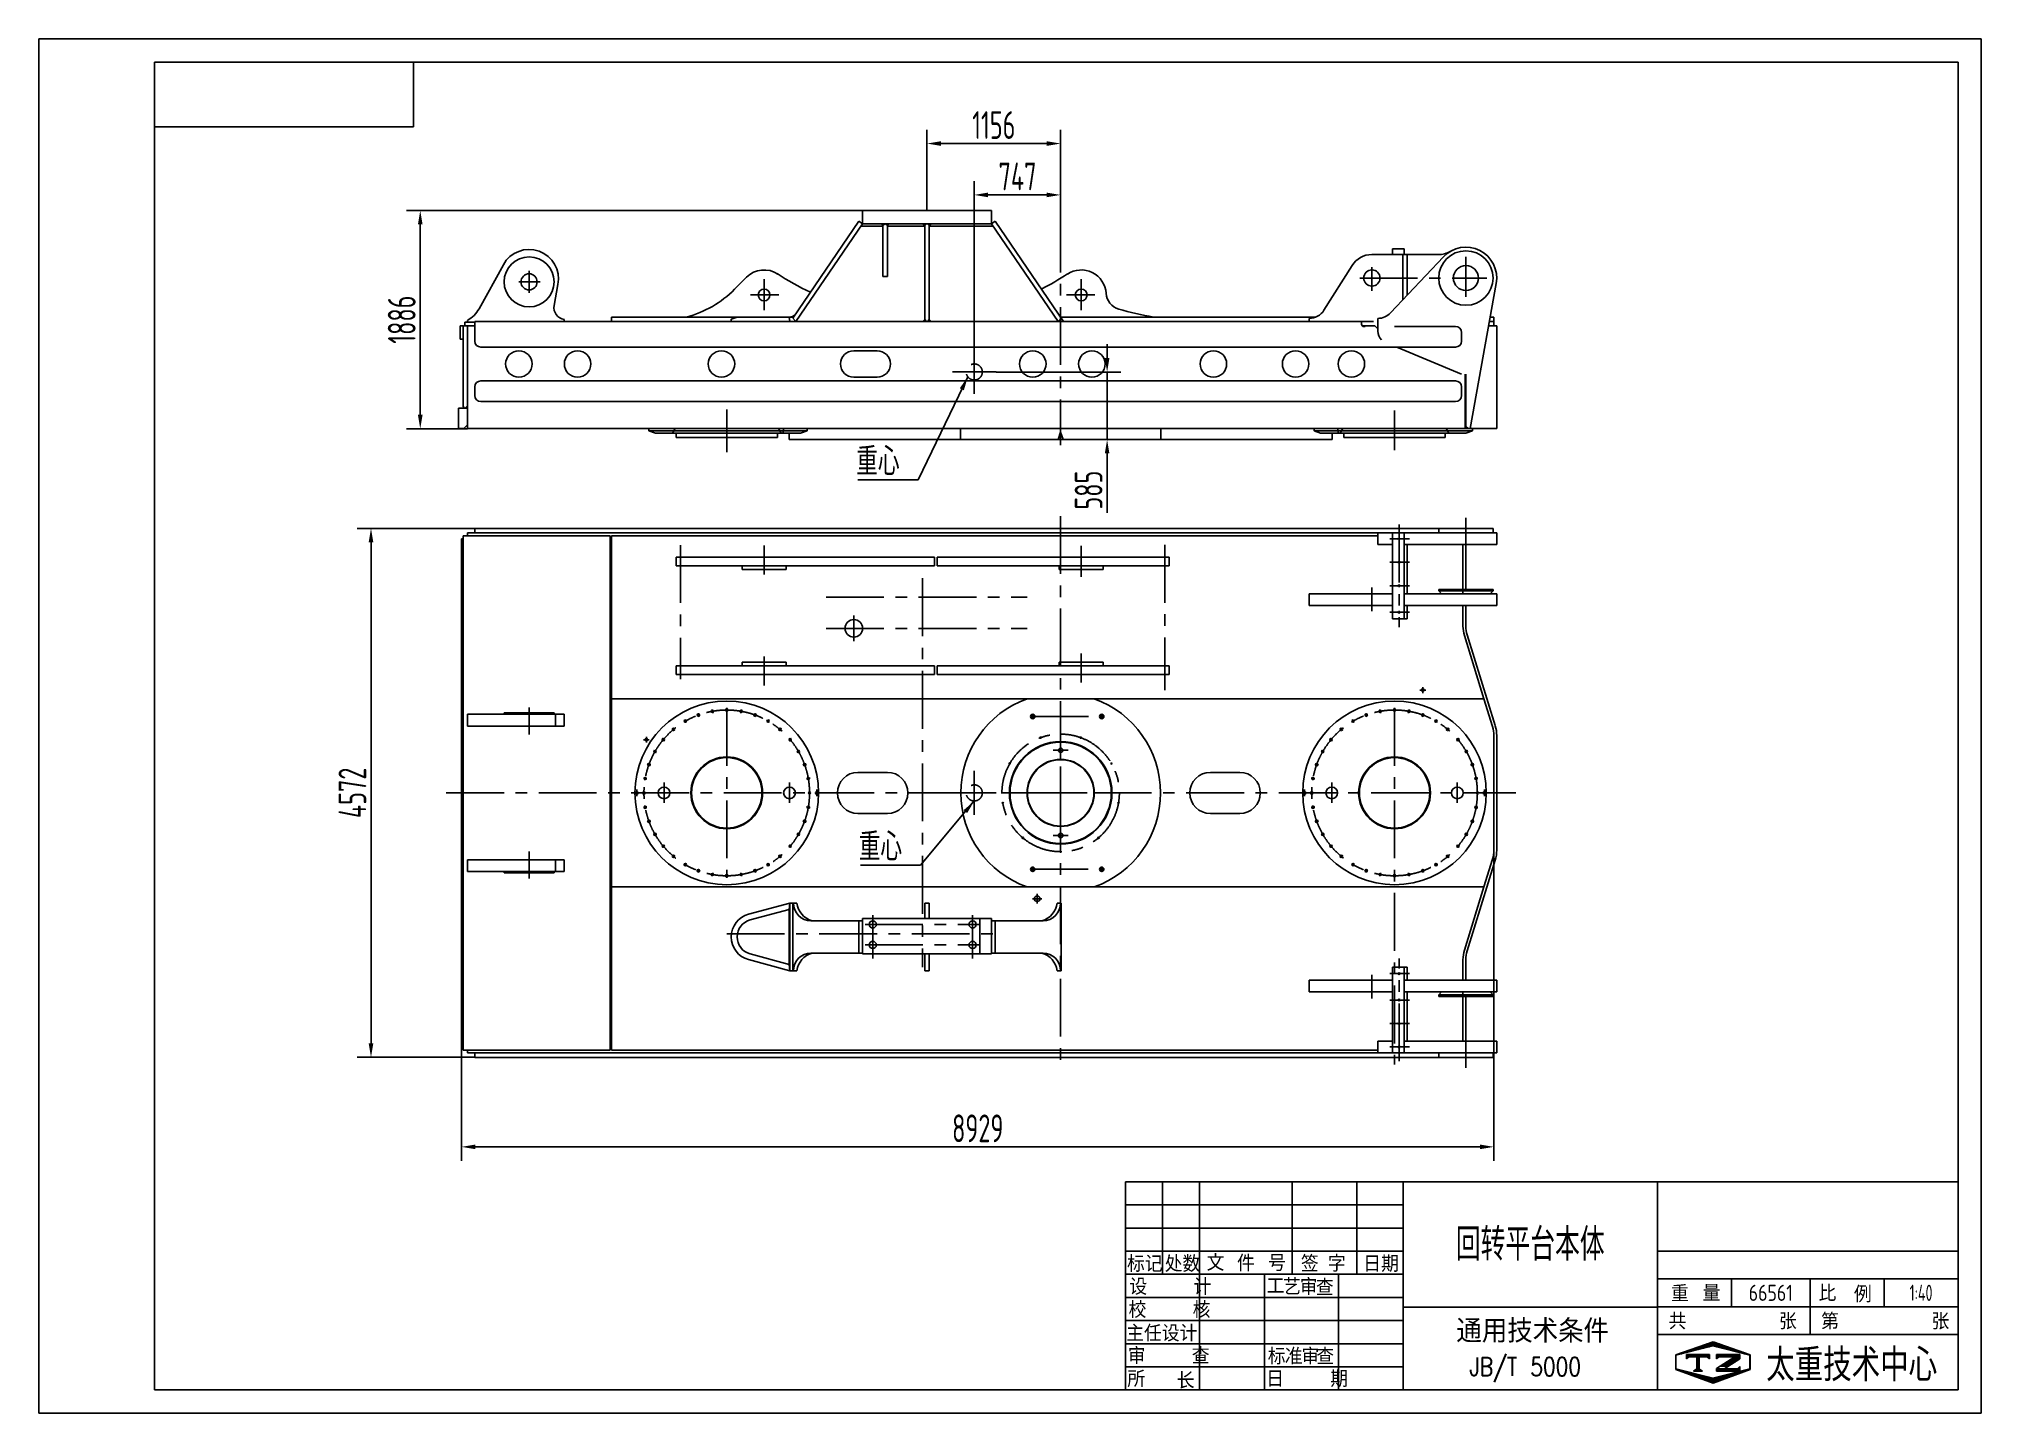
# Model space of a CAD drawing. Header units: millimetres. Extents: x 0 to 16800, y 0 to 11880.
import ezdxf
from ezdxf.enums import TextEntityAlignment as Align

# ---------------------------------------------------------------- set-up
doc = ezdxf.new("R2010")
doc.units = ezdxf.units.MM
doc.header["$LTSCALE"] = 400
doc.linetypes.add('F', pattern=[0.75, 0.5, -0.25])
doc.linetypes.add('G', pattern=[2, 1.25, -0.25, 0.25, -0.25])
for name, color, linetype in [('01', 7, 'Continuous'), ('02', 1, 'Continuous'), ('04', 2, 'F'), ('05', 4, 'G'), ('08', 1, 'Continuous'), ('11', 3, 'Continuous'), ('THICK', 7, 'Continuous')]:
    doc.layers.add(name, color=color, linetype=linetype)
doc.styles.add('HZLIB', font='TXT', dxfattribs={"width": 0.8, "bigfont": 'hztxt.shx'})
doc.styles.get("Standard").update_dxf_attribs({"font": 'isocp', "width": 0.707, "bigfont": 'intecad.shx'})
doc.dimstyles.new('INTE', dxfattribs={"dimscale": 40, "dimtxt": 6, "dimasz": 3, "dimexe": 3, "dimexo": 0, "dimgap": 1, "dimtad": 1, "dimdec": 0, "dimdsep": 46, "dimtxsty": 'Standard', "dimcen": 0, "dimclrd": 1, "dimclre": 1, "dimclrt": 3, "dimadec": 0, "dimazin": 0, "dimtfac": 1, "dimtdec": 0, "dimtmove": 0, "dimatfit": 0, "dimfxl": 0, "dimarcsym": 0})

# ---------------------------------------------------------------- blocks, each defined once
blk = doc.blocks.new('*D15')
at = {"layer": '08', "color": 1, "lineweight": -2}
for p, q in [((12585, 5030), (12585, 2182)), ((3656, 3480), (3656, 2182)), ((3776, 2302), (12465, 2302))]:
    blk.add_line(p, q, dxfattribs=at)
at = {"layer": '08', "color": 1}
for points in [[(3776, 2322), (3776, 2282), (3656, 2302)], [(12465, 2322), (12465, 2282), (12585, 2302)]]:
    blk.add_solid(points, dxfattribs=at)
at = {"layer": 'Defpoints', "color": 0}
for p in [(12585, 5030), (3656, 3480), (12585, 2302)]:
    blk.add_point(p, dxfattribs=at)
at = {"layer": '08', "color": 3, "insert": (8121, 2462), "char_height": 240, "attachment_point": 5}
blk.add_mtext('8929', dxfattribs=at)
blk = doc.blocks.new('*D16')
at = {"layer": '08', "color": 1, "lineweight": -2}
for p, q in [((3771, 7648), (2753, 7648)), ((2873, 3196), (2873, 7528)), ((3771, 3076), (2753, 3076))]:
    blk.add_line(p, q, dxfattribs=at)
at = {"layer": '08', "color": 1}
for points in [[(2853, 7528), (2893, 7528), (2873, 7648)], [(2853, 3196), (2893, 3196), (2873, 3076)]]:
    blk.add_solid(points, dxfattribs=at)
at = {"layer": 'Defpoints', "color": 0}
for p in [(2873, 7648), (3771, 7648), (3771, 3076)]:
    blk.add_point(p, dxfattribs=at)
at = {"layer": '08', "color": 3, "insert": (2712, 5362), "char_height": 240, "attachment_point": 5, "rotation": 90}
blk.add_mtext('4572', dxfattribs=at)
blk = doc.blocks.new('*D17')
at = {"layer": '08', "color": 1, "lineweight": -2}
for p, q in [((7123, 10396), (3179, 10396)), ((3299, 8630), (3299, 10276)), ((3707, 8510), (3179, 8510))]:
    blk.add_line(p, q, dxfattribs=at)
at = {"layer": '08', "color": 1}
for points in [[(3279, 10276), (3319, 10276), (3299, 10396)], [(3279, 8630), (3319, 8630), (3299, 8510)]]:
    blk.add_solid(points, dxfattribs=at)
at = {"layer": 'Defpoints', "color": 0}
for p in [(3299, 10396), (7123, 10396), (3707, 8510)]:
    blk.add_point(p, dxfattribs=at)
at = {"layer": '08', "color": 3, "insert": (3139, 9453), "char_height": 240, "attachment_point": 5, "rotation": 90}
blk.add_mtext('1886', dxfattribs=at)
blk = doc.blocks.new('*D18')
at = {"layer": '08', "color": 1, "lineweight": -2}
for p, q in [((7682, 10396), (7682, 11095)), ((8838, 10240), (8838, 11095)), ((8718, 10975), (7802, 10975))]:
    blk.add_line(p, q, dxfattribs=at)
at = {"layer": '08', "color": 1}
for points in [[(7802, 10995), (7802, 10955), (7682, 10975)], [(8718, 10995), (8718, 10955), (8838, 10975)]]:
    blk.add_solid(points, dxfattribs=at)
at = {"layer": 'Defpoints', "color": 0}
for p in [(7682, 10975), (7682, 10396), (8838, 10240)]:
    blk.add_point(p, dxfattribs=at)
at = {"layer": '08', "color": 3, "insert": (8260, 11135), "char_height": 240, "attachment_point": 5}
blk.add_mtext('1156', dxfattribs=at)
blk = doc.blocks.new('*D19')
at = {"layer": '08', "color": 1, "lineweight": -2}
for p, q in [((9240, 9120), (9240, 9240)), ((8281, 9000), (9360, 9000)), ((9240, 9000), (9240, 8416)), ((8431, 8416), (9360, 8416)), ((9240, 8296), (9240, 7783))]:
    blk.add_line(p, q, dxfattribs=at)
at = {"layer": '08', "color": 1}
for points in [[(9220, 9120), (9260, 9120), (9240, 9000)], [(9220, 8296), (9260, 8296), (9240, 8416)]]:
    blk.add_solid(points, dxfattribs=at)
at = {"layer": 'Defpoints', "color": 0}
for p in [(8281, 9000), (8431, 8416), (9240, 8416)]:
    blk.add_point(p, dxfattribs=at)
at = {"layer": '08', "color": 3, "insert": (9080, 7979), "char_height": 240, "attachment_point": 5, "rotation": 90}
blk.add_mtext('585', dxfattribs=at)
blk = doc.blocks.new('*D20')
at = {"layer": '08', "color": 1, "lineweight": -2}
for p, q in [((8091, 9190), (8091, 10651)), ((8838, 10060), (8838, 10651)), ((8211, 10531), (8718, 10531))]:
    blk.add_line(p, q, dxfattribs=at)
at = {"layer": '08', "color": 1}
for points in [[(8211, 10551), (8211, 10511), (8091, 10531)], [(8718, 10551), (8718, 10511), (8838, 10531)]]:
    blk.add_solid(points, dxfattribs=at)
at = {"layer": 'Defpoints', "color": 0}
for p in [(8838, 10531), (8838, 10060), (8091, 9190)]:
    blk.add_point(p, dxfattribs=at)
at = {"layer": '08', "color": 3, "insert": (8465, 10691), "char_height": 240, "attachment_point": 5}
blk.add_mtext('747', dxfattribs=at)
blk = doc.blocks.new('*X25')
at = {"color": 0}
for p, q in [((127.06, 4.8), (132.06, 4.8)), ((127.06, 4.5), (132.06, 4.5)), ((131.84, 5.1), (132.06, 5.1))]:
    blk.add_line(p, q, dxfattribs=at)
blk = doc.blocks.new('*X24')
at = {"color": 0}
for p, q in [((127.06, 7.8), (132.06, 7.8)), ((127.06, 7.5), (132.06, 7.5)), ((127.06, 7.2), (127.32, 7.2)), ((127.84, 5.4), (129.64, 5.4)), ((128.3, 5.7), (130.1, 5.7)), ((128.77, 6), (130.57, 6)), ((129.23, 6.3), (131.04, 6.3)), ((129.7, 6.6), (131.51, 6.6)), ((130.16, 6.9), (131.98, 6.9)), ((130.62, 7.2), (132.06, 7.2))]:
    blk.add_line(p, q, dxfattribs=at)
blk = doc.blocks.new('*X21')
at = {"color": 0}
for p, q in [((119.8, 8.4), (120.72, 8.4)), ((120.66, 8.7), (121.92, 8.7)), ((121.52, 9), (123.12, 9)), ((122.38, 9.3), (124.32, 9.3)), ((123.24, 9.6), (125.52, 9.6)), ((124.1, 9.9), (128.52, 9.9)), ((124.97, 10.2), (127.67, 10.2)), ((125.83, 10.5), (126.82, 10.5)), ((127.02, 9.6), (129.37, 9.6)), ((128.22, 9.3), (130.22, 9.3)), ((129.42, 9), (131.07, 9)), ((130.62, 8.7), (131.92, 8.7)), ((131.82, 8.4), (132.77, 8.4)), ((118.22, 7.8), (118.32, 7.8)), ((118.22, 7.5), (118.27, 7.5)), ((118.22, 7.2), (118.27, 7.2)), ((118.22, 6.9), (118.27, 6.9)), ((118.22, 6.6), (118.27, 6.6)), ((118.22, 6.3), (118.27, 6.3)), ((118.22, 6), (118.27, 6)), ((118.22, 5.7), (118.27, 5.7)), ((118.22, 5.4), (118.27, 5.4)), ((118.22, 5.1), (118.27, 5.1)), ((118.22, 4.8), (118.27, 4.8)), ((118.79, 4.5), (119.42, 4.5)), ((118.94, 8.1), (119.52, 8.1)), ((119.61, 4.2), (120.62, 4.2)), ((131.92, 4.2), (132.95, 4.2)), ((133.02, 8.1), (133.62, 8.1)), ((133.12, 4.5), (133.76, 4.5)), ((134.22, 7.8), (134.32, 7.8)), ((134.27, 7.5), (134.32, 7.5)), ((134.27, 7.2), (134.32, 7.2)), ((134.27, 6.9), (134.32, 6.9)), ((134.27, 6.6), (134.32, 6.6)), ((134.27, 6.3), (134.32, 6.3)), ((134.27, 6), (134.32, 6)), ((134.27, 5.7), (134.32, 5.7)), ((134.27, 5.4), (134.32, 5.4)), ((134.27, 5.1), (134.32, 5.1)), ((134.27, 4.8), (134.32, 4.8)), ((120.43, 3.9), (121.82, 3.9)), ((121.26, 3.6), (123.02, 3.6)), ((122.08, 3.3), (124.22, 3.3)), ((122.91, 3), (125.42, 3)), ((123.73, 2.7), (128.89, 2.7)), ((124.55, 2.4), (128.07, 2.4)), ((125.38, 2.1), (127.26, 2.1)), ((126.2, 1.8), (126.45, 1.8)), ((127.12, 3), (129.7, 3)), ((128.32, 3.3), (130.51, 3.3)), ((129.52, 3.6), (131.32, 3.6)), ((130.72, 3.9), (132.14, 3.9))]:
    blk.add_line(p, q, dxfattribs=at)
blk = doc.blocks.new('*X22')
at = {"color": 0}
for p, q in [((120.53, 7.8), (125.53, 7.8)), ((120.53, 7.5), (125.53, 7.5)), ((120.53, 7.2), (120.79, 7.2)), ((125.27, 7.2), (125.53, 7.2))]:
    blk.add_line(p, q, dxfattribs=at)
blk = doc.blocks.new('*X23')
at = {"color": 0}
for p, q in [((122.34, 4.5), (123.72, 4.5)), ((122.82, 4.8), (123.24, 4.8))]:
    blk.add_line(p, q, dxfattribs=at)
blk = doc.blocks.new('*U26', base_point=(226.71, 64.63))
at = {"layer": 'THICK'}
for p, q in [((46.71, 109.63), (226.71, 109.63)), ((46.71, 109.63), (46.71, 64.63)), ((54.7, 109.6), (54.7, 109.63)), ((54.71, 89.63), (54.71, 109.63)), ((62.71, 64.63), (62.71, 109.63)), ((82.71, 89.63), (82.71, 109.63)), ((96.71, 89.63), (96.71, 109.63)), ((106.71, 64.63), (106.71, 109.63)), ((161.71, 64.63), (161.71, 109.63)), ((226.71, 64.63), (226.71, 109.63)), ((46.71, 94.63), (106.71, 94.63)), ((161.71, 94.63), (226.71, 94.63)), ((46.71, 89.63), (106.71, 89.63)), ((76.71, 64.63), (76.71, 89.63)), ((92.71, 64.63), (92.71, 89.63)), ((161.71, 88.63), (226.71, 88.63)), ((177.71, 82.63), (177.71, 88.63)), ((194.71, 76.63), (194.71, 88.63)), ((210.71, 82.63), (210.71, 88.63)), ((106.71, 82.56), (161.71, 82.56)), ((161.71, 82.63), (226.71, 82.63)), ((161.71, 76.63), (226.71, 76.63)), ((46.71, 64.63), (226.71, 64.63))]:
    blk.add_line(p, q, dxfattribs=at)
at = {"layer": 'THICK', "color": 3}
for p, q in [((46.71, 104.63), (106.71, 104.63)), ((46.71, 99.63), (106.71, 99.63)), ((46.71, 84.63), (106.71, 84.63)), ((46.71, 79.63), (106.71, 79.63)), ((46.71, 74.63), (106.71, 74.63)), ((165.67, 72.23), (173.77, 75.05)), ((165.67, 69.09), (165.67, 72.23)), ((165.72, 72.17), (173.72, 74.17)), ((165.72, 69.17), (165.72, 72.17)), ((167.98, 72.33), (172.98, 72.33)), ((167.98, 71.33), (167.98, 72.33)), ((168.48, 71.83), (167.98, 71.33)), ((172.48, 71.83), (168.48, 71.83)), ((170.26, 71.83), (170.26, 69.09)), ((170.48, 71.83), (170.48, 69.09)), ((170.73, 71.83), (170.73, 69.09)), ((172.98, 71.33), (172.48, 71.83)), ((172.98, 72.33), (172.98, 71.33)), ((173.72, 74.17), (181.72, 72.17)), ((173.77, 75.05), (181.77, 72.23)), ((174.51, 72.33), (179.51, 72.33)), ((174.51, 72.33), (174.51, 71.33)), ((178.45, 71.83), (174.51, 69.28)), ((174.51, 71.33), (175.01, 71.83)), ((175.01, 71.83), (178.45, 71.83)), ((179.51, 72.33), (179.51, 71.33)), ((181.72, 72.17), (181.72, 69.17)), ((181.77, 72.23), (181.77, 69.09)), ((46.71, 69.63), (106.71, 69.63)), ((173.77, 66.14), (165.67, 69.09)), ((173.72, 67.17), (165.72, 69.17)), ((170.48, 69.32), (169.51, 68.71)), ((169.51, 68.71), (170.48, 68.71)), ((170.48, 69.32), (171.45, 68.71)), ((171.45, 68.71), (170.48, 68.71)), ((181.72, 69.17), (173.72, 67.17)), ((181.77, 69.09), (173.77, 66.14)), ((174.51, 69.28), (174.51, 68.71)), ((174.51, 68.71), (179.51, 68.71)), ((176.95, 69.7), (176.18, 69.21)), ((179.01, 69.21), (176.18, 69.21)), ((179.51, 71.33), (176.95, 69.7)), ((179.51, 69.71), (179.01, 69.21)), ((179.51, 68.71), (179.51, 69.71))]:
    blk.add_line(p, q, dxfattribs=at)
for name in ['*X21', '*X22', '*X24', '*X23', '*X25']:
    blk.add_blockref(name, (47.45, 64.38), dxfattribs=at)
for s, height, p in [('标记', 3.5, (50.86, 92.06)), ('处数', 3.5, (59.02, 92.06)), ('文', 3.5, (66.15, 92.32)), ('件', 3.5, (72.73, 92.19)), ('号', 3.5, (79.44, 92.19)), ('日期', 3.5, (101.96, 92.04)), ('工', 3.5, (79.13, 87.12)), ('艺', 3.5, (82.67, 87.12)), ('审', 3.5, (86.29, 87.12)), ('查', 3.5, (89.77, 86.98)), ('通用技术条件', 5, (134.74, 77.62)), ('共          张', 3.5, (177.98, 79.64)), ('第          张', 3.5, (210.97, 79.64)), ('标', 3.5, (79.38, 72.08)), ('准', 3.5, (83.05, 72.08)), ('审', 3.5, (86.67, 72.08)), ('查', 3.5, (89.87, 72.08)), ('所', 3.5, (49.01, 67.16)), ('长', 3.5, (59.69, 66.83))]:
    blk.add_text(s, height=height, dxfattribs=at).set_placement(p, align=Align.MIDDLE)
for s, p in [('签 字', (84.6, 90.19)), ('设     计', (47.52, 85.19)), ('校     核', (47.35, 80.21)), ('重', (164.64, 83.71)), ('量', (171.48, 83.84)), ('比', (196.54, 83.8)), ('例', (204.2, 83.57)), ('主任设计', (46.84, 75.12)), ('审     查', (47.17, 70.26)), ('日     期', (77.11, 65.28))]:
    blk.add_text(s, height=3.5, dxfattribs=at).set_placement(p)
at = {"layer": 'THICK', "color": 3, "style": 'HZLIB', "width": 0.8}
blk.add_text('JB/T 5000', height=4, dxfattribs=at).set_placement((121.08, 67.68))
at = {"layer": 'THICK', "color": 3, "width": 0.8}
blk.add_text('太重技术中心', height=7, dxfattribs=at).set_placement((185.23, 66.52))
blk = doc.blocks.new('*U27', base_point=(251.96, 168.31))
at = {"layer": '01'}
for p, q in [((251.96, 168.31), (251.96, 182.31)), ((195.96, 168.31), (251.96, 168.31))]:
    blk.add_line(p, q, dxfattribs=at)
blk = doc.blocks.new('*U28')
at = {"layer": '01'}
for points in [[(415, 292), (25, 292)], [(25, 292), (25, 5)], [(415, 5), (415, 292)], [(25, 5), (415, 5)]]:
    blk.add_lwpolyline(points, dxfattribs=at)
at = {"layer": '02'}
for points in [[(420, 297), (0, 297)], [(0, 297), (0, 0)], [(420, 0), (420, 297)], [(0, 0), (420, 0)]]:
    blk.add_lwpolyline(points, dxfattribs=at)

msp = doc.modelspace()

# ---------------------------------------------------------------- linework, layer by layer
for p, q in [((7091.7, 10303.7), (6521.7, 9465.3)), ((6548.6, 9437.4), (7123.1, 10282.4)), ((7123.1, 10282.4), (7091.7, 10303.7)), ((7107.8, 10259.9), (7301.1, 10259.9)), ((8241.1, 10396.4), (7123.1, 10396.4)), ((7123.1, 10396.4), (7123.1, 10282.4)), ((7123.1, 10282.4), (8241.1, 10282.4)), ((7285.1, 10282.4), (7301.1, 10266.4)), ((7317.1, 10282.4), (7301.1, 10266.4)), ((7301.1, 10266.4), (7301.1, 9825.4)), ((7323.1, 10282.4), (7317.1, 10282.4)), ((7339.1, 10266.4), (7323.1, 10282.4)), ((7339.1, 10266.4), (7355.1, 10282.4)), ((7339.1, 10266.4), (7339.1, 9825.4)), ((7339.1, 10259.9), (7663.1, 10259.9)), ((7647.1, 10282.4), (7663.1, 10266.4)), ((7679.1, 10282.4), (7663.1, 10266.4)), ((7663.1, 9453.4), (7663.1, 10266.4)), ((7679.1, 10282.4), (7685.1, 10282.4)), ((7685.1, 10282.4), (7701.1, 10266.4)), ((7717.1, 10282.4), (7701.1, 10266.4)), ((7701.1, 10266.4), (7701.1, 9453.4)), ((7701.1, 10259.9), (8256.4, 10259.9)), ((8241.1, 10396.4), (8241.1, 10282.4)), ((8241.1, 10282.4), (8272.5, 10303.7)), ((8241.1, 10282.4), (8815.6, 9437.4)), ((8272.5, 10303.7), (8861.5, 9437.4)), ((7339.1, 9825.4), (7301.1, 9825.4)), ((12381.1, 8510.4), (12605.9, 9765.3)), ((6548.6, 9437.4), (6521.7, 9465.3)), ((6548.6, 9437.4), (8815.6, 9437.4)), ((7663.1, 9453.4), (7647.1, 9437.4)), ((7663.1, 9453.4), (7679.1, 9437.4)), ((7685.1, 9437.4), (7679.1, 9437.4)), ((7685.1, 9437.4), (7701.1, 9453.4)), ((7717.1, 9437.4), (7701.1, 9453.4)), ((8815.6, 9437.4), (8842.5, 9465.3)), ((3631.1, 8688.4), (3631.1, 8510.4)), ((3707.1, 8688.4), (3631.1, 8688.4)), ((3707.1, 8542.4), (3707.1, 8688.4)), ((3675.1, 8510.4), (3631.1, 8510.4)), ((3675.1, 8510.4), (3707.1, 8542.4)), ((6488.6, 8415.7), (8838.1, 8415.7)), ((11187.6, 8415.7), (8838.1, 8415.7)), ((6521.7, 4408.6), (6537.7, 4408.6)), ((7663.1, 4275.8), (7663.1, 4408.6)), ((7701.1, 4408.6), (7663.1, 4408.6)), ((7701.1, 4408.6), (7701.1, 4275.8)), ((8842.5, 4408.6), (8826.5, 4408.6)), ((7123.1, 4256.6), (6678, 4256.6)), ((7091.7, 4256.6), (7091.7, 3976.6)), ((7123.1, 3970.6), (7123.1, 4275.8)), ((8241.1, 4275.8), (8241.1, 3970.6)), ((8241.1, 4256.6), (8686.2, 4256.6)), ((8272.5, 4256.6), (8272.5, 3976.6)), ((7123.1, 3976.6), (6678, 3976.6)), ((8241.1, 3970.6), (7123.1, 3970.6)), ((7663.1, 3824.6), (7663.1, 3970.6)), ((7701.1, 3970.6), (7701.1, 3824.6)), ((8241.1, 3976.6), (8686.2, 3976.6)), ((6521.7, 3824.6), (6557.4, 3824.6)), ((7701.1, 3824.6), (7663.1, 3824.6)), ((8842.5, 3824.6), (8806.7, 3824.6))]:
    msp.add_line(p, q)
msp.add_circle((12343.1, 9812.4), 108)
for centre, radius, start, end in [((12343.1, 9812.4), 267, 349.84332, 136.66072), ((6735.2, 4429.3), 178.9, 186.61848, 254.73563), ((8629, 4429.3), 178.9, 285.26437, 353.38152), ((6735.2, 3804), 178.9, 105.26437, 173.38152), ((8629, 3804), 178.9, 6.61848, 74.73563)]:
    msp.add_arc(centre, radius, start, end)
at = {"layer": '01'}
for p, q in [((3807.2, 9546.3), (4017.7, 9928)), ((11530.1, 10015.4), (12106.3, 10015.4)), ((11691.6, 9511), (12148.9, 9995.6)), ((11708.1, 10065.4), (11810.1, 10065.4)), ((11708.1, 10015.4), (11708.1, 10065.4)), ((11797.1, 9622.8), (11797.1, 10015.4)), ((11810.1, 10015.4), (11810.1, 10065.4)), ((11835.1, 9663.1), (11835.1, 10015.4)), ((4489.6, 9757.7), (4457.2, 9574.1)), ((6119.8, 9818.6), (6017.3, 9715.3)), ((3685.1, 9431.4), (3685.1, 9399.4)), ((3685.1, 9431.4), (3771.1, 9431.4)), ((3707.1, 9446.4), (3707.1, 9431.4)), ((3771.1, 9437.4), (11544.7, 9437.4)), ((3771.1, 9437.4), (3771.1, 9266.4)), ((4545.1, 9455.4), (4545.1, 9437.4)), ((5511.1, 9437.4), (7746.1, 9437.4)), ((6039.6, 9475.4), (5988.6, 9456.4)), ((5988.6, 9456.4), (5988.6, 9437.4)), ((6496.6, 9437.4), (5988.6, 9437.4)), ((6489.6, 9475.4), (6039.6, 9475.4)), ((6496.6, 9437.4), (6489.6, 9475.4)), ((9778.1, 9437.4), (7771.1, 9437.4)), ((10987.1, 9463.4), (10987.1, 9437.4)), ((11441.1, 9437.4), (11441.1, 9412.4)), ((11581.1, 9463.4), (11581.1, 9352.5)), ((12547.2, 9437.4), (12585.1, 9437.4)), ((3669.1, 9399.4), (3644.1, 9399.4)), ((3644.1, 9399.4), (3644.1, 9285.4)), ((3644.1, 9285.4), (3669.1, 9285.4)), ((3675.1, 9399.4), (3669.1, 9393.4)), ((3669.1, 9285.4), (3669.1, 9399.4)), ((3669.1, 9393.4), (3669.1, 8701.4)), ((3675.1, 9399.4), (3707.1, 9399.4)), ((3707.1, 9399.4), (3707.1, 8510.4)), ((3707.1, 9399.4), (3707.1, 8707.4)), ((3707.1, 9399.4), (3771.1, 9399.4)), ((11460.1, 9393.4), (11471.3, 9393.4)), ((11556.1, 9399.4), (11581.1, 9374.4)), ((11581.1, 9374.4), (11581.1, 9353.7)), ((11724.4, 9393.4), (12254.1, 9393.4)), ((12305.1, 9342.4), (12305.1, 9266.4)), ((12540.3, 9399.4), (12610.1, 9399.4)), ((12610.1, 8510.4), (12610.1, 9399.4)), ((3822.1, 9215.4), (12254.1, 9215.4)), ((7048.1, 9183.9), (7251.1, 9183.9)), ((12305.1, 8980.4), (11747.2, 9215.4)), ((12305.1, 8980.4), (11747.2, 9215.4)), ((3822.1, 8923.4), (12254.1, 8923.4)), ((7048.1, 8954.9), (7251.1, 8954.9)), ((12337.1, 8980.4), (12337.1, 8510.4)), ((3771.1, 8872.4), (3771.1, 8796.4)), ((3822.1, 8745.4), (12254.1, 8745.4)), ((12305.1, 8872.4), (12305.1, 8796.4)), ((3669.1, 8701.4), (3682.1, 8688.4)), ((3682.1, 8688.4), (3688.1, 8688.4)), ((3688.1, 8688.4), (3707.1, 8707.4)), ((3707.1, 8560.4), (3707.1, 8510.4)), ((3707.1, 8510.4), (12610.1, 8510.4)), ((5277.1, 8491.4), (5277.1, 8510.4)), ((6646.3, 8491.4), (5277.1, 8491.4)), ((5334.1, 8472.4), (5277.1, 8491.4)), ((5334.1, 8472.4), (6589.3, 8472.4)), ((5480.6, 8472.4), (5502.6, 8510.4)), ((5512.3, 8434.4), (6387.8, 8434.4)), ((6419.5, 8472.4), (6397.6, 8510.4)), ((6433.9, 8472.4), (6444.1, 8510.4)), ((6488.6, 8415.7), (6488.6, 8472.4)), ((6488.6, 8420.4), (6488.6, 8472.4)), ((6589.3, 8472.4), (6646.3, 8491.4)), ((6646.3, 8491.4), (6646.3, 8510.4)), ((7971.9, 8415.7), (7971.9, 8510.4)), ((8838.1, 8479.7), (8816.1, 8415.7)), ((8838.1, 8484.4), (8838.1, 8510.4)), ((8838.1, 8479.7), (8860.1, 8415.7)), ((9704.3, 8415.7), (9704.3, 8510.4)), ((12399.1, 8510.4), (11029.9, 8510.4)), ((11029.9, 8491.4), (11029.9, 8510.4)), ((11029.9, 8491.4), (12399.1, 8491.4)), ((11086.9, 8472.4), (11029.9, 8491.4)), ((12342.1, 8472.4), (11086.9, 8472.4)), ((11187.6, 8415.7), (11187.6, 8472.4)), ((11242.3, 8472.4), (11232.1, 8510.4)), ((11256.6, 8472.4), (11278.6, 8510.4)), ((12163.8, 8434.4), (11288.3, 8434.4)), ((12195.5, 8472.4), (12173.6, 8510.4)), ((12342.1, 8472.4), (12399.1, 8491.4)), ((12399.1, 8491.4), (12399.1, 8510.4)), ((3669.1, 3139.1), (3669.1, 7584.1)), ((3707.1, 7584.1), (3669.1, 7584.1)), ((3707.1, 7609.6), (12610.1, 7609.6)), ((3707.1, 7584.1), (3707.1, 7609.6)), ((3771.1, 7647.6), (3771.1, 7609.6)), ((11581.1, 7584.6), (4952.1, 7584.6)), ((4952.1, 7584.6), (4952.1, 6174.6)), ((11581.1, 7507.6), (11581.1, 7609.6)), ((11708.1, 6866.6), (11708.1, 7609.6)), ((11810.1, 6866.6), (11810.1, 7609.6)), ((12108.1, 7647.6), (12578.1, 7647.6)), ((12108.1, 7609.6), (12108.1, 7647.6)), ((12578.1, 7609.6), (12578.1, 7647.6)), ((12610.1, 7507.6), (12610.1, 7609.6)), ((3656.5, 7558.6), (3669.1, 7558.6)), ((3656.5, 7558.6), (3656.5, 3164.6)), ((5511.1, 7399.6), (7746.1, 7399.6)), ((5511.1, 7399.6), (5511.1, 7323.6)), ((7746.1, 7399.6), (7746.1, 7323.6)), ((9778.1, 7399.6), (7771.1, 7399.6)), ((7771.1, 7399.6), (7771.1, 7323.6)), ((9778.1, 7399.6), (9778.1, 7323.6)), ((11581.1, 7507.6), (11708.1, 7507.6)), ((11810.1, 7507.6), (12610.1, 7507.6)), ((11835.1, 7082.6), (11835.1, 7507.6)), ((12318.1, 7082.6), (12318.1, 7506.6)), ((12343.1, 7120.6), (12343.1, 7507.6)), ((5511.1, 7323.6), (7746.1, 7323.6)), ((6463.6, 7323.6), (6082.6, 7323.6)), ((6082.6, 7323.6), (6082.6, 7291.9)), ((6082.6, 7291.9), (6463.6, 7291.9)), ((6463.6, 7291.9), (6463.6, 7323.6)), ((9778.1, 7323.6), (7771.1, 7323.6)), ((9206.6, 7323.6), (8825.6, 7323.6)), ((8825.6, 7323.6), (8825.6, 7291.9)), ((8825.6, 7291.9), (9206.6, 7291.9)), ((9206.6, 7291.9), (9206.6, 7323.6)), ((10987.1, 7082.6), (10987.1, 6980.6)), ((10987.1, 7082.6), (11708.1, 7082.6)), ((11810.1, 7082.6), (12610.1, 7082.6)), ((12108.1, 7120.6), (12578.1, 7120.6)), ((12108.1, 7107.6), (12108.1, 7120.6)), ((12108.1, 7107.6), (12578.1, 7107.6)), ((12133.1, 7082.6), (12108.1, 7107.6)), ((12553.1, 7082.6), (12133.1, 7082.6)), ((12553.1, 7082.6), (12578.1, 7107.6)), ((12578.1, 7120.6), (12578.1, 7107.6)), ((12610.1, 7082.6), (12610.1, 6980.6)), ((10987.1, 6980.6), (11708.1, 6980.6)), ((11810.1, 6980.6), (12610.1, 6980.6)), ((11835.1, 6866.6), (11835.1, 6980.6)), ((12318.1, 6803.6), (12318.1, 6980.6)), ((12343.1, 6802.6), (12343.1, 6980.6)), ((11708.1, 6866.6), (11810.1, 6866.6)), ((11810.1, 6866.6), (11835.1, 6866.6)), ((12499.1, 6174.6), (12330.5, 6721.1)), ((12597.1, 5942.9), (12354.4, 6727.6)), ((5511.1, 6460.1), (7746.1, 6460.1)), ((5511.1, 6460.1), (5511.1, 6384.1)), ((5511.1, 6384.1), (7746.1, 6384.1)), ((6463.6, 6491.9), (6082.6, 6491.9)), ((6082.6, 6491.9), (6082.6, 6460.1)), ((6082.6, 6460.1), (6463.6, 6460.1)), ((6463.6, 6460.1), (6463.6, 6491.9)), ((7746.1, 6460.1), (7746.1, 6384.1)), ((9778.1, 6460.1), (7771.1, 6460.1)), ((7771.1, 6460.1), (7771.1, 6384.1)), ((9778.1, 6384.1), (7771.1, 6384.1)), ((9206.6, 6491.9), (8825.6, 6491.9)), ((8825.6, 6491.9), (8825.6, 6460.1)), ((8825.6, 6460.1), (9206.6, 6460.1)), ((9206.6, 6460.1), (9206.6, 6491.9)), ((9778.1, 6460.1), (9778.1, 6384.1)), ((4024.1, 6041.5), (4024.1, 6053.5)), ((4024.1, 6053.5), (4456.1, 6053.5)), ((4456.1, 6041.5), (4456.1, 6053.5)), ((4952.1, 6174.6), (12499.1, 6174.6)), ((4952.1, 6174.6), (4952.1, 4548.6)), ((4952.1, 6174.6), (12499.1, 6174.6)), ((12499.1, 6174.6), (12573.1, 5935.7)), ((12585.1, 5856.6), (12585.1, 4866.6)), ((12610.1, 5856.6), (12610.1, 4866.6)), ((7339.1, 5539.2), (7085.1, 5539.2)), ((10133.1, 5539.2), (10387.1, 5539.2)), ((7339.1, 5183.2), (7085.1, 5183.2)), ((10133.1, 5183.2), (10387.1, 5183.2)), ((12597.1, 4780.4), (12354.4, 3995.7)), ((12499.1, 4548.6), (12573.1, 4787.6)), ((4024.1, 4681.8), (4024.1, 4669.8)), ((4024.1, 4669.8), (4456.1, 4669.8)), ((4456.1, 4681.8), (4456.1, 4669.8)), ((4952.1, 4548.6), (12499.1, 4548.6)), ((6496.6, 4408.6), (6139, 4312.7)), ((6489.6, 4353.9), (6496.6, 4408.6)), ((6496.6, 4408.6), (6496.6, 3824.6)), ((6496.6, 4408.6), (6521.7, 4408.6)), ((6489.6, 4353.9), (6152.2, 4263.4)), ((6489.6, 4353.9), (6489.6, 3879.3)), ((7123.1, 4275.8), (8241.1, 4275.8)), ((8140.1, 4275.8), (8140.1, 3970.6)), ((6496.6, 3824.6), (6139, 3920.6)), ((6489.6, 3879.3), (6152.2, 3969.8)), ((6489.6, 3879.3), (6496.6, 3824.6)), ((12343.1, 3920.6), (12343.1, 3742.6)), ((6496.6, 3824.6), (6521.7, 3824.6)), ((10987.1, 3742.6), (11708.1, 3742.6)), ((10987.1, 3640.6), (10987.1, 3742.6)), ((11708.1, 3856.6), (11708.1, 3113.6)), ((11708.1, 3856.6), (11810.1, 3856.6)), ((11810.1, 3856.6), (11810.1, 3113.6)), ((11810.1, 3856.6), (11835.1, 3856.6)), ((11810.1, 3742.6), (12610.1, 3742.6)), ((11835.1, 3856.6), (11835.1, 3742.6)), ((12610.1, 3640.6), (12610.1, 3742.6)), ((10987.1, 3640.6), (11708.1, 3640.6)), ((11810.1, 3640.6), (12610.1, 3640.6)), ((11835.1, 3640.6), (11835.1, 3215.6)), ((12133.1, 3640.6), (12108.1, 3615.6)), ((12108.1, 3615.6), (12578.1, 3615.6)), ((12108.1, 3615.6), (12108.1, 3602.6)), ((12108.1, 3602.6), (12578.1, 3602.6)), ((12553.1, 3640.6), (12133.1, 3640.6)), ((12343.1, 3602.6), (12343.1, 3215.6)), ((12553.1, 3640.6), (12578.1, 3615.6)), ((12578.1, 3602.6), (12578.1, 3615.6)), ((11581.1, 3215.6), (11581.1, 3113.6)), ((11581.1, 3215.6), (11708.1, 3215.6)), ((11810.1, 3215.6), (12610.1, 3215.6)), ((12610.1, 3215.6), (12610.1, 3113.6)), ((3656.5, 3164.6), (3669.1, 3164.6)), ((3707.1, 3139.1), (3669.1, 3139.1)), ((3707.1, 3139.1), (3707.1, 3113.6)), ((3707.1, 3113.6), (12610.1, 3113.6)), ((3771.1, 3075.6), (3771.1, 3113.6)), ((12108.1, 3113.6), (12108.1, 3075.6)), ((12108.1, 3075.6), (12578.1, 3075.6)), ((12578.1, 3113.6), (12578.1, 3075.6))]:
    msp.add_line(p, q, dxfattribs=at)
at = {"layer": '01', "color": 7, "linetype": 'Continuous'}
for p, q in [((11358.2, 9920.3), (11115.8, 9534.5)), ((3707.1, 9446.4), (3707.1, 9431.4)), ((4952.1, 9475.4), (6528.5, 9475.4)), ((4952.1, 9475.4), (4952.1, 9437.4)), ((8835.7, 9475.4), (11046.3, 9475.4)), ((12552.8, 9475.4), (12585.1, 9475.4)), ((12585.1, 9475.4), (12585.1, 9399.4)), ((3707.1, 9399.4), (3707.1, 8560.4)), ((11446.2, 9399.4), (11556.1, 9399.4)), ((12343.1, 8980.4), (12343.1, 8529.4)), ((5512.3, 8434.4), (5512.3, 8472.4)), ((6387.8, 8434.4), (6387.8, 8472.4)), ((11288.3, 8434.4), (11288.3, 8472.4)), ((12163.8, 8434.4), (12163.8, 8472.4)), ((12343.1, 8529.4), (12362.1, 8510.4)), ((3685.1, 7584.1), (4942.1, 7584.1)), ((3771.1, 7647.6), (12108.1, 7647.6)), ((4942.1, 7584.1), (4942.1, 3139.1)), ((3707.1, 6041.5), (4545.1, 6041.5)), ((3707.1, 5939.5), (3707.1, 6041.5)), ((3707.1, 5939.5), (4545.1, 5939.5)), ((4469.1, 6041.5), (4469.1, 5939.5)), ((4545.1, 5939.5), (4545.1, 6041.5)), ((3707.1, 4783.8), (4545.1, 4783.8)), ((3707.1, 4783.8), (3707.1, 4681.8)), ((4469.1, 4681.8), (4469.1, 4783.8)), ((4545.1, 4783.8), (4545.1, 4681.8)), ((3707.1, 4681.8), (4545.1, 4681.8)), ((4952.1, 4548.6), (12499.1, 4548.6)), ((4952.1, 3138.6), (4952.1, 4548.6)), ((12499.1, 4548.6), (12330.5, 4002.2)), ((6521.7, 3824.6), (6521.7, 4408.6)), ((6521.7, 4408.6), (6557.4, 4408.6)), ((6537.7, 4408.6), (6537.7, 4408.6)), ((8842.5, 4408.6), (8806.7, 4408.6)), ((8826.5, 4408.6), (8826.5, 4408.6)), ((8842.5, 3824.6), (8842.5, 4408.6)), ((12318.1, 3919.6), (12318.1, 3743.6)), ((12318.1, 3638.6), (12318.1, 3215.6)), ((4942.1, 3139.1), (3685.1, 3139.1)), ((3771.1, 3075.6), (12108.1, 3075.6)), ((11581.1, 3138.6), (4952.1, 3138.6))]:
    msp.add_line(p, q, dxfattribs=at)
at = {"layer": '01'}
for centre, radius in [((4240.1, 9779.4), 216), ((4240.1, 9779.4), 70), ((11530.1, 9812.4), 70), ((6273.1, 9666.4), 51), ((9016.1, 9666.4), 51), ((4152.1, 9069.4), 114.5), ((4660.1, 9069.4), 114.5), ((5904.1, 9069.4), 114.5), ((8597.1, 9069.4), 114.5), ((9108.1, 9069.4), 114.5), ((10159.1, 9069.4), 114.5), ((10870.1, 9069.4), 114.5), ((11353.1, 9069.4), 114.5), ((7049.3, 6784.6), 76), ((11970.7, 6250.6), 11.1), ((5950.1, 5362.1), 793.8), ((5825.7, 6067), 9.6), ((5950.1, 6077.9), 9.6), ((6074.5, 6067), 9.6), ((11726.1, 5362.1), 793.8), ((11601.7, 6067), 9.6), ((11726.1, 6077.9), 9.6), ((11850.5, 6067), 9.6), ((5489.7, 5910.3), 9.6), ((5591.9, 5981.9), 9.6), ((5705.1, 6034.7), 9.6), ((6195.1, 6034.7), 9.6), ((6308.2, 5981.9), 9.6), ((6410.5, 5910.3), 9.6), ((8596.8, 6022), 19), ((8596.8, 6022), 8), ((9193.7, 6022), 19), ((9193.7, 6022), 8), ((11265.7, 5910.3), 9.6), ((11367.9, 5981.9), 9.6), ((11481.1, 6034.7), 9.6), ((11971.1, 6034.7), 9.6), ((12084.2, 5981.9), 9.6), ((12186.5, 5910.3), 9.6), ((5254.6, 5821.8), 11), ((5329.8, 5719.8), 9.6), ((5401.4, 5822), 9.6), ((6498.8, 5822), 9.6), ((6570.4, 5719.8), 9.6), ((8838.1, 5361.6), 443.6), ((8838.1, 5361.6), 438.1), ((8664.3, 5839), 5.6), ((9011.8, 5839), 5.6), ((11105.8, 5719.8), 9.6), ((11177.4, 5822), 9.6), ((12274.8, 5822), 9.6), ((12346.4, 5719.8), 9.6), ((5277, 5606.6), 9.6), ((5950.1, 5362.1), 310.5), ((5950.1, 5362.1), 304.5), ((6623.2, 5606.6), 9.6), ((8398.1, 5615.6), 5.6), ((8838.1, 5361.6), 290.2), ((8838.1, 5361.6), 287.2), ((9278, 5615.6), 5.6), ((11053, 5606.6), 9.6), ((11726.1, 5362.1), 310.5), ((11726.1, 5362.1), 304.5), ((12399.2, 5606.6), 9.6), ((5244.7, 5486), 9.6), ((5407.3, 5361.6), 50.8), ((6492.9, 5361.6), 50.8), ((6655.5, 5486), 9.6), ((11020.7, 5486), 9.6), ((11183.3, 5361.6), 50.8), ((12268.9, 5361.6), 50.8), ((12431.5, 5486), 9.6), ((5172.2, 5361.6), 11), ((5233.8, 5361.6), 9.6), ((5244.7, 5237.2), 9.6), ((6655.5, 5237.2), 9.6), ((6666.4, 5361.6), 8), ((6728, 5361.6), 11), ((8337.8, 5273.4), 5.6), ((9338.4, 5273.4), 5.6), ((10948.2, 5361.6), 11), ((11009.8, 5361.6), 9.6), ((11020.7, 5237.2), 9.6), ((12431.5, 5237.2), 9.6), ((12442.4, 5361.6), 8), ((12504, 5361.6), 11), ((5277, 5116.6), 9.6), ((6623.2, 5116.6), 9.6), ((11053, 5116.6), 9.6), ((12399.2, 5116.6), 9.6), ((5329.8, 5003.5), 9.6), ((5401.4, 4901.2), 9.6), ((6498.8, 4901.2), 9.6), ((6570.4, 5003.5), 9.6), ((8511.5, 4972.5), 5.6), ((9164.6, 4972.5), 5.6), ((11105.8, 5003.5), 9.6), ((11177.4, 4901.2), 9.6), ((12274.8, 4901.2), 9.6), ((12346.4, 5003.5), 9.6), ((5489.7, 4812.9), 9.6), ((5591.9, 4741.3), 9.6), ((6308.2, 4741.3), 9.6), ((6410.5, 4812.9), 9.6), ((8596.8, 4701.2), 19), ((8596.8, 4701.2), 8), ((8838.1, 4853.6), 5.6), ((9193.7, 4701.2), 19), ((9193.7, 4701.2), 8), ((11265.7, 4812.9), 9.6), ((11367.9, 4741.3), 9.6), ((12084.2, 4741.3), 9.6), ((12186.5, 4812.9), 9.6), ((5705.1, 4688.5), 9.6), ((5825.7, 4656.2), 9.6), ((5950.1, 4645.3), 9.6), ((6074.5, 4656.2), 9.6), ((6195.1, 4688.5), 9.6), ((11481.1, 4688.5), 9.6), ((11601.7, 4656.2), 9.6), ((11726.1, 4645.3), 9.6), ((11850.5, 4656.2), 9.6), ((11971.1, 4688.5), 9.6), ((8634.9, 4447.2), 24.6), ((7213, 4225), 31), ((8076.6, 4225), 31), ((7213, 4047.2), 31), ((8076.6, 4047.2), 31)]:
    msp.add_circle(centre, radius, dxfattribs=at)
at = {"layer": '01', "color": 7, "linetype": 'Continuous'}
for centre, radius in [((12343.1, 9812.4), 235), ((11765.5, 7558), 7), ((11765.5, 7355.5), 7), ((11765.5, 7152.3), 7), ((11765.5, 6923.7), 7), ((8838.1, 5729.9), 19), ((8838.1, 4993.3), 19), ((11765.5, 3799.5), 7), ((11765.5, 3570.9), 7), ((11765.5, 3367.7), 7), ((11765.5, 3165.3), 7)]:
    msp.add_circle(centre, radius, dxfattribs=at)
at = {"layer": '01'}
for centre, radius, start, end in [((4240.1, 9805.4), 254, 349.1905, 151.1283), ((11530.1, 9812.4), 203, 90, 147.86206), ((12106.3, 10218.4), 203, 270, 300.25065), ((6273.1, 9666.4), 216, 56.20403, 135.19758), ((7715.1, 11894.4), 2438, 236.9651, 244.72663), ((7574, 11894.4), 2438, 296.74858, 302.91395), ((9016.1, 9666.4), 216, 3.72142, 123.79597), ((5368.1, 10360.1), 915, 284.77222, 315.19758), ((9383.3, 9690.2), 152, 183.72142, 253.4342), ((3584.8, 9669), 254, 298.78478, 331.1283), ((4557.7, 9556.6), 102, 170, 262.90455), ((6492.3, 9544.6), 69.3, 267.7598, 319.11471), ((10035.1, 11881.4), 2438, 253.4342, 260.70666), ((10987.1, 9615.4), 152, 270, 327.86206), ((11460.1, 9412.4), 19, 180, 270), ((11581.1, 9615.4), 152, 270, 316.66072), ((3822.1, 9266.4), 51, 180, 270), ((12254.1, 9342.4), 51, 0, 90), ((12254.1, 9266.4), 51, 270, 0), ((7048.1, 9069.4), 114.5, 90, 270), ((7251.1, 9069.4), 114.5, 270, 90), ((3822.1, 8872.4), 51, 90, 180), ((12254.1, 8872.4), 51, 0, 90), ((3822.1, 8796.4), 51, 180, 270), ((12254.1, 8796.4), 51, 270, 0), ((12598.1, 6803.6), 280, 180, 197.14259), ((12597.1, 6802.6), 254, 180, 197.18169), ((8838.1, 5361.6), 863.5, 109.68842, 250.30424), ((8838.1, 5361.6), 863.5, 289.69576, 70.31158), ((12318.1, 5856.6), 267, 0, 17.21361), ((12318.1, 5856.6), 292, 0, 17.18169), ((7085.1, 5361.2), 178, 90, 270), ((7339.1, 5361.2), 178, 270, 90), ((10133.1, 5361.2), 178, 90, 270), ((10387.1, 5361.2), 178, 270, 90), ((12318.1, 4866.6), 267, 342.78639, 0), ((12318.1, 4866.6), 292, 342.81831, 0), ((6191.6, 4116.6), 203, 105.01711, 254.98289), ((6191.6, 4116.6), 152, 105.01711, 254.98289)]:
    msp.add_arc(centre, radius, start, end, dxfattribs=at)
at = {"layer": '01', "color": 7, "linetype": 'Continuous'}
for centre, radius, start, end in [((11683.1, 9353.1), 102, 180, 226.25971), ((6678, 4408.6), 152, 180, 270), ((8686.2, 4408.6), 152, 270, 0), ((6678, 3824.6), 152, 90, 180), ((8686.2, 3824.6), 152, 0, 90), ((12598.1, 3919.6), 280, 162.85741, 180), ((12597.1, 3920.6), 254, 162.81831, 180)]:
    msp.add_arc(centre, radius, start, end, dxfattribs=at)
at = {"layer": '04'}
for centre in [(8091.2, 9000.3), (8091.2, 5361.6)]:
    msp.add_circle(centre, 69.7, dxfattribs=at)
at = {"layer": '05', "color": 4, "linetype": 'G'}
for p, q in [((8838.1, 10361.3), (8838.1, 8368.6)), ((12343.1, 9996.1), (12343.1, 9648.9)), ((4151, 9779.4), (4335.2, 9779.4)), ((6273.1, 9803.2), (6273.1, 9534.4)), ((9016.1, 9803.2), (9016.1, 9534.4)), ((11424.8, 9812.4), (12525.2, 9812.4)), ((11530.1, 9907.3), (11530.1, 9702.5)), ((6154.7, 9666.4), (6399.2, 9666.4)), ((9134.5, 9666.4), (8889.9, 9666.4)), ((5950.1, 8306.2), (5950.1, 8676.7)), ((11726.1, 8324.5), (11726.1, 8668.4)), ((8838.1, 7754.5), (8838.1, 2968.7)), ((12343.1, 7429.1), (12343.1, 7739.6)), ((11765.5, 7680.8), (11765.5, 6793)), ((5549.8, 7503.5), (5549.8, 6345.9)), ((6273.1, 7499.2), (6273.1, 7248.7)), ((9016.1, 7497.7), (9016.1, 7228.9)), ((9738.8, 7505.7), (9738.8, 6250.6)), ((11686.2, 7558), (11856, 7558)), ((11686.2, 7355.5), (11856, 7355.5)), ((7644.3, 7216.7), (7644.3, 3855.8)), ((11530.5, 6933), (11530.5, 7137.8)), ((11686.2, 7152.3), (11856, 7152.3)), ((6809.7, 7053.7), (8548.1, 7053.7)), ((11686.2, 6923.7), (11856, 6923.7)), ((6809.7, 6784), (8548.1, 6784)), ((9016.1, 6567.7), (9016.1, 6317.1)), ((6273.1, 6541.5), (6273.1, 6290.9)), ((4240.7, 5867.8), (4240.7, 6100.7)), ((5950.1, 6096.7), (5950.1, 4627.4)), ((11726.1, 6096.7), (11726.1, 3014)), ((8577.6, 6022), (9217.5, 6022)), ((8596.8, 6043.9), (8596.8, 5998.9)), ((9193.7, 6043.9), (9193.7, 5998.9)), ((8774.4, 5729.9), (8902.3, 5729.9)), ((8838.1, 5132.1), (8838.1, 5591.1)), ((5172.2, 5391.3), (5172.2, 5332)), ((5407.3, 5451.4), (5407.3, 5276.6)), ((6492.9, 5451.4), (6492.9, 5276.6)), ((6728, 5391.3), (6728, 5332)), ((10948.2, 5391.3), (10948.2, 5332)), ((11183.3, 5451.4), (11183.3, 5276.6)), ((12268.9, 5451.4), (12268.9, 5276.6)), ((12504, 5391.3), (12504, 5332)), ((3524.1, 5361.6), (12774.6, 5361.6)), ((8774.4, 4993.3), (8902.3, 4993.3)), ((4240.7, 4855.5), (4240.7, 4622.6)), ((8596.8, 4679.3), (8596.8, 4724.3)), ((9193.7, 4679.3), (9193.7, 4724.3)), ((8577.5, 4701.2), (9217.5, 4701.2)), ((7147.4, 4225), (8140.1, 4225)), ((7213, 4305.2), (7213, 3930.8)), ((8076.6, 4305.2), (8076.6, 3930.8)), ((5950.1, 4142.4), (8345.5, 4142.4)), ((7147.4, 4047.2), (8140.1, 4047.2)), ((11765.5, 3042.4), (11765.5, 3930.3)), ((11530.5, 3790.3), (11530.5, 3585.5)), ((11686.2, 3799.5), (11856, 3799.5)), ((11686.2, 3570.9), (11856, 3570.9)), ((11686.2, 3367.7), (11856, 3367.7)), ((12343.3, 2986.4), (12343.3, 3329.8)), ((11686.2, 3165.3), (11856, 3165.3))]:
    msp.add_line(p, q, dxfattribs=at)
at = {"layer": '05'}
for p, q in [((4240.1, 9874.4), (4240.1, 9684.3)), ((8091.2, 9190), (8091.2, 8810.6)), ((8280.9, 9000.3), (7901.5, 9000.3)), ((7049.3, 6674.4), (7049.3, 6894.8)), ((11996.6, 6250.6), (11944.8, 6250.6)), ((11970.7, 6276.5), (11970.7, 6224.8)), ((5710.2, 6020.6), (5700, 6048.8)), ((5840.5, 6069.6), (5810.9, 6064.4)), ((5828.3, 6052.3), (5823.1, 6081.8)), ((5965.1, 6077.9), (5935.1, 6077.9)), ((5950.1, 6062.9), (5950.1, 6092.9)), ((6089.2, 6064.4), (6059.7, 6069.6)), ((6071.9, 6052.3), (6077.1, 6081.8)), ((6189.9, 6020.6), (6200.2, 6048.8)), ((11486.2, 6020.6), (11476, 6048.8)), ((11616.5, 6069.6), (11586.9, 6064.4)), ((11604.3, 6052.3), (11599.1, 6081.8)), ((11741.1, 6077.9), (11711.1, 6077.9)), ((11726.1, 6062.9), (11726.1, 6092.9)), ((11865.2, 6064.4), (11835.7, 6069.6)), ((11847.9, 6052.3), (11853.1, 6081.8)), ((11965.9, 6020.6), (11976.2, 6048.8)), ((5501.2, 5920), (5478.2, 5900.7)), ((5499.3, 5898.8), (5480, 5921.8)), ((5604.9, 5989.4), (5579, 5974.4)), ((5599.4, 5969), (5584.4, 5994.9)), ((5719.2, 6039.8), (5691, 6029.6)), ((6209.2, 6029.6), (6181, 6039.8)), ((6321.2, 5974.4), (6295.2, 5989.4)), ((6300.7, 5969), (6315.7, 5994.9)), ((6422, 5900.7), (6399, 5920)), ((6400.9, 5898.8), (6420.1, 5921.8)), ((11277.2, 5920), (11254.2, 5900.7)), ((11275.3, 5898.8), (11256, 5921.8)), ((11380.9, 5989.4), (11355, 5974.4)), ((11375.4, 5969), (11360.4, 5994.9)), ((11495.2, 6039.8), (11467, 6029.6)), ((11985.2, 6029.6), (11957, 6039.8)), ((12097.2, 5974.4), (12071.2, 5989.4)), ((12076.7, 5969), (12091.7, 5994.9)), ((12198, 5900.7), (12175, 5920)), ((12176.9, 5898.8), (12196.1, 5921.8)), ((5278.9, 5821.8), (5230.2, 5821.8)), ((5254.6, 5846.2), (5254.6, 5797.5)), ((5342.8, 5712.3), (5316.8, 5727.3)), ((5337.3, 5732.8), (5322.3, 5706.8)), ((5412.9, 5812.4), (5389.9, 5831.7)), ((5411, 5833.5), (5391.7, 5810.6)), ((6487.3, 5812.4), (6510.3, 5831.7)), ((6508.4, 5810.6), (6489.1, 5833.5)), ((6557.4, 5712.3), (6583.4, 5727.3)), ((6577.9, 5706.8), (6562.9, 5732.8)), ((11118.8, 5712.3), (11092.8, 5727.3)), ((11113.3, 5732.8), (11098.3, 5706.8)), ((11188.9, 5812.4), (11165.9, 5831.7)), ((11187, 5833.5), (11167.7, 5810.6)), ((12263.3, 5812.4), (12286.3, 5831.7)), ((12284.4, 5810.6), (12265.1, 5833.5)), ((12333.4, 5712.3), (12359.4, 5727.3)), ((12353.9, 5706.8), (12338.9, 5732.8)), ((5291.1, 5601.5), (5262.9, 5611.7)), ((5282.1, 5620.7), (5271.9, 5592.5)), ((6609.1, 5601.5), (6637.3, 5611.7)), ((6628.3, 5592.5), (6618, 5620.7)), ((8091.2, 5551.4), (8091.2, 5171.9)), ((11067.1, 5601.5), (11038.9, 5611.7)), ((11058.1, 5620.7), (11047.9, 5592.5)), ((12385.1, 5601.5), (12413.3, 5611.7)), ((12404.3, 5592.5), (12394, 5620.7)), ((5259.5, 5483.4), (5229.9, 5488.6)), ((5233.8, 5376.6), (5233.8, 5346.6)), ((5247.3, 5500.8), (5242.1, 5471.2)), ((6640.7, 5483.4), (6670.3, 5488.6)), ((6658.1, 5471.2), (6652.9, 5500.8)), ((11035.5, 5483.4), (11005.9, 5488.6)), ((11009.8, 5376.6), (11009.8, 5346.6)), ((11023.3, 5500.8), (11018.1, 5471.2)), ((12416.7, 5483.4), (12446.3, 5488.6)), ((12434.1, 5471.2), (12428.9, 5500.8)), ((5248.8, 5361.6), (5218.8, 5361.6)), ((5259.5, 5239.9), (5229.9, 5234.6)), ((5242.1, 5252), (5247.3, 5222.5)), ((6640.7, 5239.9), (6670.3, 5234.6)), ((6652.9, 5222.5), (6658.1, 5252)), ((8280.9, 5361.6), (7901.5, 5361.6)), ((9067.6, 5361.6), (8608.6, 5361.6)), ((11024.8, 5361.6), (10994.8, 5361.6)), ((11035.5, 5239.9), (11005.9, 5234.6)), ((11018.1, 5252), (11023.3, 5222.5)), ((12416.7, 5239.9), (12446.3, 5234.6)), ((12428.9, 5222.5), (12434.1, 5252)), ((5291.1, 5121.8), (5262.9, 5111.5)), ((5271.9, 5130.7), (5282.1, 5102.6)), ((6609.1, 5121.8), (6637.3, 5111.5)), ((6618, 5102.6), (6628.3, 5130.7)), ((11067.1, 5121.8), (11038.9, 5111.5)), ((11047.9, 5130.7), (11058.1, 5102.6)), ((12385.1, 5121.8), (12413.3, 5111.5)), ((12394, 5102.6), (12404.3, 5130.7)), ((5342.8, 5011), (5316.8, 4996)), ((5322.3, 5016.5), (5337.3, 4990.5)), ((5412.9, 4910.9), (5389.9, 4891.6)), ((5391.7, 4912.7), (5411, 4889.7)), ((6487.3, 4910.9), (6510.3, 4891.6)), ((6489.1, 4889.7), (6508.4, 4912.7)), ((6557.4, 5011), (6583.4, 4996)), ((6562.9, 4990.5), (6577.9, 5016.5)), ((11118.8, 5011), (11092.8, 4996)), ((11098.3, 5016.5), (11113.3, 4990.5)), ((11188.9, 4910.9), (11165.9, 4891.6)), ((11167.7, 4912.7), (11187, 4889.7)), ((12263.3, 4910.9), (12286.3, 4891.6)), ((12265.1, 4889.7), (12284.4, 4912.7)), ((12333.4, 5011), (12359.4, 4996)), ((12338.9, 4990.5), (12353.9, 5016.5)), ((5478.2, 4822.6), (5501.2, 4803.3)), ((5499.3, 4824.4), (5480, 4801.4)), ((5579, 4748.8), (5604.9, 4733.8)), ((5599.4, 4754.3), (5584.4, 4728.3)), ((6295.2, 4733.8), (6321.2, 4748.8)), ((6300.7, 4754.3), (6315.7, 4728.3)), ((6399, 4803.3), (6422, 4822.6)), ((6400.9, 4824.4), (6420.1, 4801.4)), ((11254.2, 4822.6), (11277.2, 4803.3)), ((11275.3, 4824.4), (11256, 4801.4)), ((11355, 4748.8), (11380.9, 4733.8)), ((11375.4, 4754.3), (11360.4, 4728.3)), ((12071.2, 4733.8), (12097.2, 4748.8)), ((12076.7, 4754.3), (12091.7, 4728.3)), ((12175, 4803.3), (12198, 4822.6)), ((12176.9, 4824.4), (12196.1, 4801.4)), ((5691, 4693.7), (5719.2, 4683.4)), ((5710.2, 4702.6), (5700, 4674.5)), ((5810.9, 4658.8), (5840.5, 4653.6)), ((5828.3, 4671), (5823.1, 4641.5)), ((5935.1, 4645.3), (5965.1, 4645.3)), ((5950.1, 4660.3), (5950.1, 4630.3)), ((6059.7, 4653.6), (6089.2, 4658.8)), ((6071.9, 4671), (6077.1, 4641.5)), ((6181, 4683.4), (6209.2, 4693.7)), ((6189.9, 4702.6), (6200.2, 4674.5)), ((11467, 4693.7), (11495.2, 4683.4)), ((11486.2, 4702.6), (11476, 4674.5)), ((11586.9, 4658.8), (11616.5, 4653.6)), ((11604.3, 4671), (11599.1, 4641.5)), ((11711.1, 4645.3), (11741.1, 4645.3)), ((11726.1, 4660.3), (11726.1, 4630.3)), ((11835.7, 4653.6), (11865.2, 4658.8)), ((11847.9, 4671), (11853.1, 4641.5)), ((11957, 4683.4), (11985.2, 4693.7)), ((11965.9, 4702.6), (11976.2, 4674.5)), ((8675.9, 4447.2), (8593.9, 4447.2)), ((8634.9, 4488.2), (8634.9, 4406.2))]:
    msp.add_line(p, q, dxfattribs=at)
at = {"layer": '05', "color": 4, "linetype": 'G'}
for centre, radius in [((5950.1, 5361.6), 716.3), ((11726.1, 5361.6), 716.3), ((8838.1, 5361.6), 508)]:
    msp.add_circle(centre, radius, dxfattribs=at)

# ---------------------------------------------------------------- block references
at = {"xscale": 40, "yscale": 40, "zscale": 40}
msp.add_blockref('*U26', (16600, 200), dxfattribs=at)
at = {"layer": '02', "xscale": 40, "yscale": 40, "zscale": 40}
msp.add_blockref('*U27', (3240, 11120), dxfattribs=at)
at = {"layer": '04', "xscale": 40, "yscale": 40, "zscale": 40}
msp.add_blockref('*U28', (0, 0), dxfattribs=at)

# ---------------------------------------------------------------- texts
at = {"layer": '04', "color": 3, "char_height": 240, "attachment_point": 9}
for insert in [(7444.3, 8107), (7465.9, 4775.6)]:
    msp.add_mtext('重心', dxfattribs=dict(at, insert=insert))
at = {"layer": '11'}
for s, height, width, p, p2 in [('回转平台本体', 280, 0.687416, (12256.6, 1318.6), (13543.4, 1318.6)), ('66561', 140, 0.864023, (14789.5, 970), (15170.5, 970)), ('1:40', 140, 0.657692, (16181, 970), (16379, 970))]:
    msp.add_text(s, height=height, dxfattribs=dict(at, width=width)).set_placement(p, p2, align=Align.FIT)

# ---------------------------------------------------------------- dimensions: what is measured, and where the dimension line sits
at = {"layer": '08'}
for base, p1, p2, picture, middle in [((7682.1, 10974.9), (8838.1, 10240.3), (7682.1, 10396.4), '*D18', (8260.1, 11134.9)), ((8838.1, 10531.1), (8091.2, 9190), (8838.1, 10060.3), '*D20', (8464.7, 10691.1)), ((12585.1, 2301.8), (3656.5, 3480.2), (12585.1, 5029.7), '*D15', (8120.8, 2461.9))]:
    dim = msp.add_linear_dim(base=base, p1=p1, p2=p2, dimstyle='INTE', dxfattribs=at)
    dim.commit()
    dim.dimension.update_dxf_attribs({"geometry": picture, "text_midpoint": middle})
for base, p1, p2, picture, middle in [((3299.2, 10396.4), (3707.1, 8510.4), (7123.1, 10396.4), '*D17', (3139.2, 9453.4)), ((2872.5, 7647.6), (3771.1, 3075.6), (3771.1, 7647.6), '*D16', (2712.5, 5361.6))]:
    dim = msp.add_linear_dim(base=base, p1=p1, p2=p2, angle=90, dimstyle='INTE', dxfattribs=at)
    dim.commit()
    dim.dimension.update_dxf_attribs({"geometry": picture, "text_midpoint": middle})
dim = msp.add_linear_dim(base=(9239.5, 8415.7), p1=(8280.9, 9000.3), p2=(8431.3, 8415.7), angle=90, dimstyle='INTE', dxfattribs=at)
dim.commit()
dim.dimension.update_dxf_attribs({"geometry": '*D19', "text_midpoint": (9239.5, 7979.4), "dimtype": 160})

# ---------------------------------------------------------------- leaders
at = {"layer": '02', "color": 1, "linetype": 'Continuous', "annotation_type": 0, "has_hookline": 1, "hookline_direction": 1, "text_width": 359.8}
for points in [[(8035.3, 8958.7), (7604.3, 8067), (7484.3, 8067)], [(8091.2, 5291.9), (7625.9, 4735.6), (7505.9, 4735.6)]]:
    msp.add_leader(points, dimstyle='INTE', dxfattribs=at)

doc.saveas('drawing.dxf')
